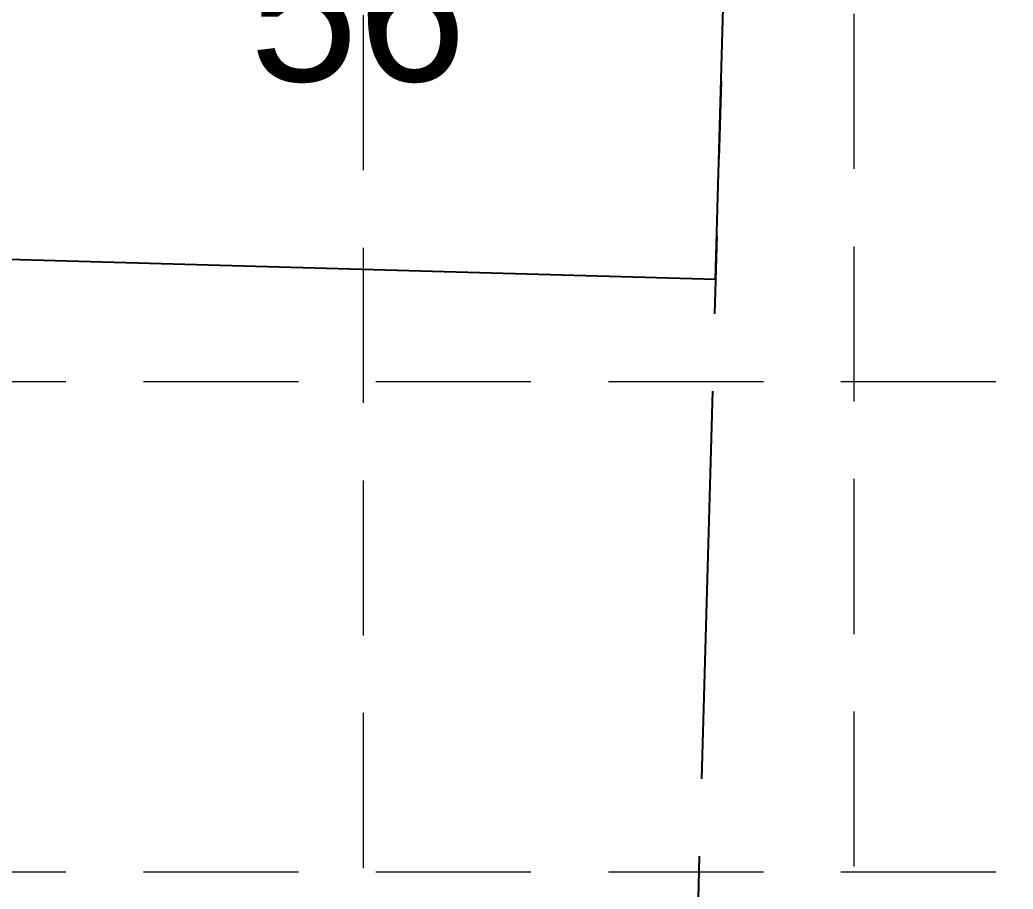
# Model space of a CAD drawing. Header units: inches. Extents: x 3312 to 5850, y 7905 to 11961.
# Drawn here: x 5612.8 to 5741, y 9930.4 to 10042.5 of the extents above; entities that cross this region are included whole.
import ezdxf
from ezdxf.enums import TextEntityAlignment as Align

# ---------------------------------------------------------------- set-up
doc = ezdxf.new("R2010")
doc.units = ezdxf.units.IN
doc.header["$LTSCALE"] = 80
doc.header["$MEASUREMENT"] = 0
doc.linetypes.add('HIDDEN', pattern=[0.375, 0.25, -0.125])
doc.linetypes.add('PHANTOM2', pattern=[1.25, 0.625, -0.125, 0.125, -0.125, 0.125, -0.125])
for name, color, linetype in [('1 LOT NUMBER', 7, 'Continuous'), ('BNDY', 7, 'PHANTOM2'), ('grid', 254, 'HIDDEN'), ('LOTLINE', 7, 'Continuous')]:
    doc.layers.add(name, color=color, linetype=linetype)
doc.styles.get("Standard").update_dxf_attribs({"font": 'ARIAL.TTF', "height": 25})

msp = doc.modelspace()

# ---------------------------------------------------------------- linework, layer by layer
at = {"layer": 'BNDY'}
msp.add_line((5738.63, 11294.12), (5677.21, 9103.62), dxfattribs=at)
at = {"layer": 'grid', "color": 252, "linetype": 'HIDDEN', "lineweight": 0}
for p, q in [((5657.35, 8223.14), (5657.02, 11895.62)), ((5720.67, 8223.32), (5720.3, 11895.62)), ((3378.79, 9995.91), (5783.3, 9995.91)), ((3378.79, 9932.63), (5783.3, 9932.63))]:
    msp.add_line(p, q, dxfattribs=at)
at = {"layer": 'LOTLINE'}
for q in [(5735.33, 11176.2), (5581.9, 10012.44)]:
    msp.add_line((5702.6, 10009.06), q, dxfattribs=at)

# ---------------------------------------------------------------- texts
at = {"layer": '1 LOT NUMBER'}
msp.add_text('56', height=18, dxfattribs=at).set_placement((5642.48, 10043.62), align=Align.MIDDLE_LEFT)

doc.saveas('drawing.dxf')
